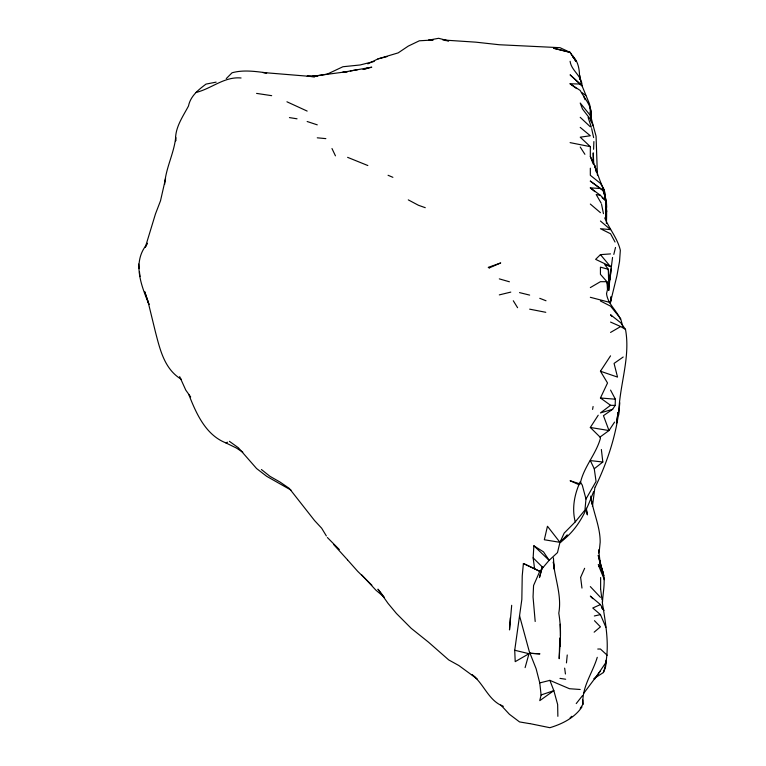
<?xml version="1.0" encoding="UTF-8"?>
<svg xmlns="http://www.w3.org/2000/svg" width="766" height="766" viewBox="0 0 766 766"><rect width="100%" height="100%" fill="white"/><g stroke="black" fill="none" stroke-linecap="round" stroke-linejoin="round"><path stroke-width="1.15" d="M600.621 588.987L600.64 577.535M579.709 78.879L579.738 75.556M580.188 483.978C583.252 467.48 595.948 454.535 600.439 438.305L600.027 437.051L590.327 427.466L598.217 415.21M593.133 162.335L593.229 152.865L593.746 164.029M591.879 504.124L590.998 497.067M606.04 218.923L606.002 206.944L606.097 219.306M175.606 140.781C174.782 127.903 182.729 116.863 188.484 106.024C190.485 96.066 198.346 89.842 206.025 84.097L216.136 82.134M606.375 223.423C606.854 212.421 607.065 200.96 603.11 190.514L590.327 181.102L603.11 190.514L606.308 200.347L606.71 207.356M600.027 437.051L608.999 430.549L603.455 415.67L612.637 409.293L615.165 405.425L615.376 399.201L610.55 390.095M593.593 149.303L593.889 141.566M560.214 624.261L560.453 636.077L559.19 658.703L559.783 638.231M598.61 553.004L598.773 549.72M594.923 487.186L592.434 506.479M525.103 667.626L529 653.695L515.212 661.652L514.723 650.257L521.837 599.443L522.23 575.86L523.398 563.508L539.762 571.359L534.591 568.726L533.146 557.878L533.873 545.785L543.525 551.893L549.136 560.329L539.762 571.359L533.567 585.521L533.05 596.896L535.185 621.485M593.822 678.695L603.397 672.548C610.866 649.568 605.782 625.027 602.21 601.798M510.309 617.779L509.495 629.92L511.688 605.303M591.055 121.143L591.381 116.767M595.306 486.956C608.08 460.558 617.281 432.034 619.799 402.753M618.737 415.048C618.938 386.323 630.782 358 625.496 329.399L620.661 322.716L610.55 314.759L612.024 316.492M575.247 521.895C571.714 508.308 574.443 494.29 580.216 481.737L582.294 485.194L585.98 499.001L584.937 510.079L575.247 521.895L564.169 533.117L559.956 542.366L557.485 552.612L549.136 560.329L533.873 545.785M580.216 708.445L582.936 704.299C581.672 687.006 592.539 673.142 597.26 657.324M566.457 662.896L567.242 654.978M610.023 279.331L611.201 268.339L608.625 290.209M612.551 257.433L611.268 267.545L600.439 254.638L595.632 259.348L610.55 266.482L604.786 264.634L608.29 269.268L609.841 280.05M610.55 302.35L611.278 296.643M610.157 303.384L611.182 296.595M164.642 184.395C165.743 168.003 173.968 153.688 175.692 137.43L175.797 140.762M592.606 409.408L593.085 406.497M541.102 694.963L539.762 700.66L553.837 690.645L549.873 680.361L539.762 682.918L541.102 694.963L553.837 690.645L557.648 704.519L557.868 716.325M613.805 254.408L615.51 247.466M165.571 178.507L160.496 200.826L155.46 213.963L145.349 247.169L147.493 243.224M610.55 301.881L616.869 275.99L619.531 261.465L620.336 250.252C617.54 238.35 609.363 228.948 604.719 217.889M148.968 304.322C141.289 285.689 132.106 262.633 146.632 244.66M542.28 566.869L539.446 577.602L542.338 567.233M603.397 672.548L605.303 668.029A85.141 49.158 0 0 0 606.011 660.33M580.743 577.114L584.64 568.295M593.554 491.705C586.229 511.209 577.717 530.043 559.984 542.338L544.329 539.752L547.46 526.261L559.984 542.338L567.328 534.946L560.396 542.615M615.165 405.425L610.55 405.281L600.439 397.994L607.524 382.99L600.439 371.223L610.55 355.836M583.462 693.68L600.515 670.882M585.98 499.001L596.053 481.46L594.263 468.754L590.327 460.586L602.823 462.013L601.367 449.498M605.992 662.37L594.617 679.155M614.581 422.095L608.999 430.549L590.327 427.466M576.233 703.581L582.553 695.547M581.997 706.903C574.577 717.857 562.225 723.985 549.873 727.7L530.11 723.659M226.257 78.592L232.05 72.789C243.167 69.639 255.365 71.391 266.702 72.885L263.59 72.617M570.096 717.857L571.79 716.287M594.148 632.18L600.439 626.837L594.473 620.69M594.263 468.754L602.823 462.013M610.55 405.281L600.439 412.931L612.637 409.293M623.198 357.004L614.064 363.41L617.53 377.092L600.439 371.223M590.327 287.585L600.439 281.677L606.95 281.716L608.913 290.371L608.29 269.268L600.439 267.152L600.439 274.324L606.95 281.716L607.495 289.548L606.528 293.637C607.754 303.91 616.544 310.24 620.479 319.317M610.55 332.434L620.661 326.546L625.496 329.399M367.833 63.884L377.954 58.905L398.176 52.873L408.288 46.094L419.337 40.79L433.125 39.995L428.52 40.186L438.631 38.3L448.742 40.914L445.266 40.483M601.559 607.888L603.962 610.416L600.439 604.575L592.76 608.013L600.439 614.6L605.877 627.268M489.283 267.909L500.715 262.939L488.22 267.391L489.283 267.909L489.196 267.401M599.012 566.562L598.294 564.504L600.439 565.959L604.355 579.68L599.012 566.562L600.439 565.959C606.921 577.296 603.062 589.906 602.507 601.971M195.914 92.495C211.464 88.741 224.352 76.341 241.06 77.988M188.848 394.662C196.22 413.468 205.652 434.916 225.798 442.863L227.54 442.212M366.272 68.538L367.833 68.069L363.343 69.323M225.798 442.863L236.368 448.014L242.803 452.189M363.122 69.457L371.759 67.178L350.263 70.979M377.954 58.905L386.945 56.636M374.191 61.433L360.097 64.976L342.929 66.738L327.388 74.053L315.946 76.045L317.986 75.7M499.308 294.891L510.788 292.105M594.33 615.979L600.439 614.6M357.722 69.639L342.546 72.368L347.611 71.602L312.777 76.227L317.268 75.662L307.156 76.236L314.711 76.763L262.652 72.492M600.439 254.638L610.55 253.9M597.748 649.041L600.439 649.022L607.208 655.256M576.549 88.578L570.096 83.781L580.216 84.021L582.064 85.888L589.523 104.013M442.901 39.976L475.772 42.159L499.308 44.744L559.984 47.683L570.096 52.366L575.812 61.06L573.054 56.062M594.866 191.644L590.327 187.89L600.439 188.493M529.756 653.254L539.762 653.867L529.756 653.254L519.53 615.701M580.216 689.486L569.464 688.72L549.873 680.361M600.439 397.994L615.376 399.201M317.268 137.813L325.856 138.627M256.591 93.395L271.681 95.673M559.984 678.379L565.662 679.241M289.433 117.6L297.045 118.807M529.651 723.64L519.53 721.917L509.419 714.285L500.811 704.998M529.651 309.158L545.785 312.308M602.133 197.657L605.762 200.663L600.439 195.359L596.178 194.516L601.243 203.268M570.096 142.629L590.327 146.66L590.327 156.513L593.143 163.905M514.723 650.257L529 653.695M519.53 292.612L529.651 295.101M570.096 52.366L553.646 48.268L570.096 52.366L575.812 61.06M590.327 297.294L609.229 302.235M499.308 278.872L509.419 281.783M579.067 483.624L570.096 480.732L578.972 484.715M307.156 121.507L317.268 124.848M425.264 207.691L418.399 205.25L408.288 199.869M347.611 157.346L367.833 165.533M539.762 298.319L546.005 300.76M388.065 175.28L392.891 177.329M307.156 111.08L286.934 101.792M610.55 322.074L620.661 326.546M503.358 706.329C488.421 700.756 484.16 684.028 472.22 674.808L475.648 677.632M523.398 563.508L534.591 568.726M600.439 300.99L610.55 306.132L620.661 318.646L622.95 327.178M290.975 490.077L266.702 476.328L256.591 468.543L238.408 447.784L229.379 441.321M570.096 83.781L580.216 90.474C584.515 98.603 591.802 105.67 591.409 115.532L590.136 112.372M590.327 187.89L600.439 195.359M582.074 92.696L585.751 95.444M181.207 379.208C164.47 369.155 160.056 349.65 155.498 332.214L147.991 301.469L144.688 291.702L148.93 304.217M477.247 679.011L458.853 665.53L448.742 659.938L428.52 642.195L411.179 628.302L396.424 613.47L388.065 603.417L377.954 589.14L384.216 597.154L375.972 590.241L361.868 575.027M261.426 469.529L269.919 476.299L280.107 482.101L289.337 488.449L314.587 520.583L321.643 528.186L326.373 535.961M339.338 549.567L327.388 537.54M371.874 585.186L357.722 571.359L347.611 559.975M580.216 127.395L590.327 135.774L580.216 137.171L590.327 146.66M600.439 604.575L590.327 596.101L592.731 598.629M590.327 204.062L600.439 212.67M600.439 221.02L610.55 229.628L600.439 228.708L610.55 233.745L615.021 242.027M580.216 84.021L570.096 74.819L582.064 85.888C582.045 75.633 571.369 70.893 570.096 61.299M580.216 117.332L590.327 126.802M533.146 557.878L542.864 567.529M333.689 544.588L347.525 559.85M602.536 188.187L604.163 189.911L605.542 195.004M590.327 586.603L600.439 597.336M190.677 396.951L185.803 390.153L179.665 376.604M580.216 147.024L584.908 154.32M513.287 300.76L517.596 307.712M573.753 58.254L572.729 56.253C579.048 62.238 579.613 71.257 579.594 79.425M600.755 569.521L603.694 575.534L598.227 555.34L600.439 564.906L599.06 553.263L600.171 542.232C600.295 526.299 592.855 511.784 590.845 496.062M331.975 148.537L335.451 155.843M590.327 156.513C596.235 167.112 598.428 179.206 604.163 189.911L600.439 183.38L590.327 175.28L590.327 168.185M597.394 175.117L596.072 136.195L593.305 126.112L590.327 119.237L582.495 108.992L580.216 103.017L590.73 115.915L590.327 107.834L590.433 117.188M583.797 96.564L585.071 99.724M539.762 682.918L536.114 668.728L529.651 652.393M588.106 117.437L591.352 127.242M603.694 575.534L599.481 559.812M590.816 116.432L593.305 126.112M591.649 128.592L593.631 137.602M586.526 510.999L587.378 514.896L586.344 508.26M601.578 204.398L603.464 213.666M579.613 75.633L581.423 84.969M559.601 644.072L559.984 646.312L559.812 638.241M589.791 104.789L591.409 115.532M564.666 668.134L565.442 673.994M604.46 194.382L605.063 199.016M605.513 202.502L606.72 211.789M600.649 589.217L602.009 599.864M580.666 577.679L581.968 588.077M138.579 264.059L139.086 268.598M139.479 272.007L139.986 276.545M553.425 557.849L554.182 569.09L553.339 561.899C554.986 579.067 561.918 595.642 558.797 613.135C559.936 620.584 560.664 628.005 560.444 635.541L560.453 636.077M582.754 699.933L582.936 704.299M606.251 218.77L606.117 212.134L606.126 219.133M618.057 412.424L616.515 423.215L618.057 412.424M596.532 172.283L594.703 165.389L596.484 172.206"/></g></svg>
